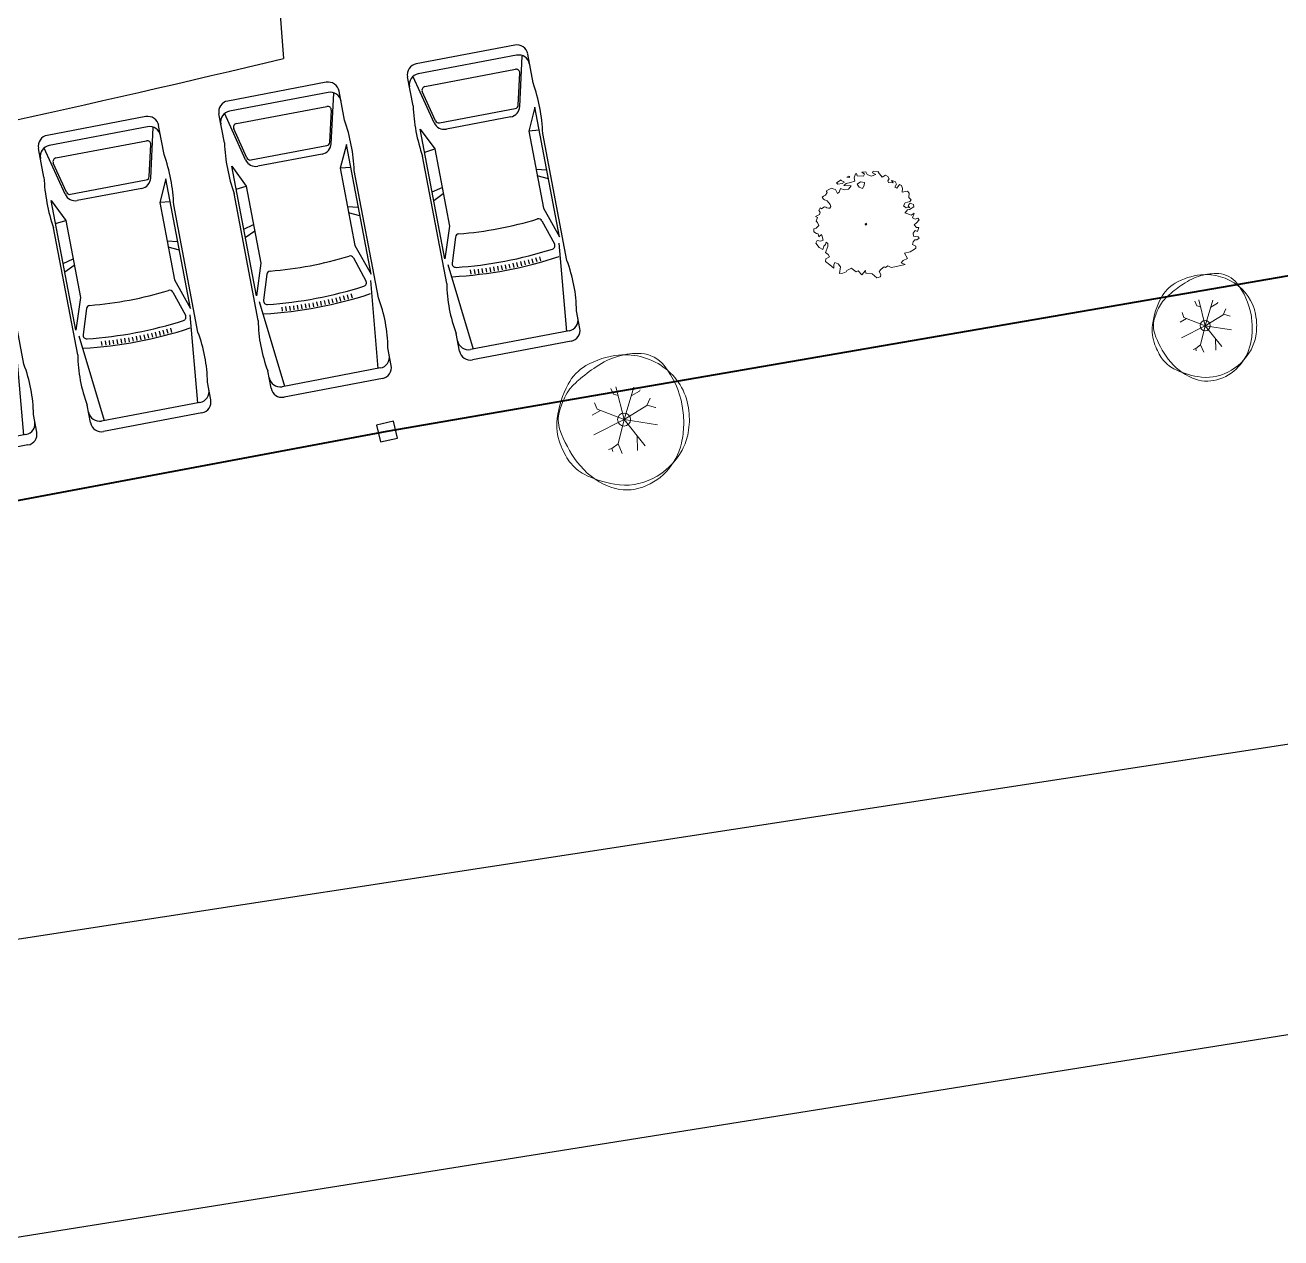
# Model space of a CAD drawing. Extents: x 2080 to 102394, y 2071 to 93424.
# Drawn here: x 87042 to 87694, y 76596 to 77226 of the extents above; entities that cross this region are included whole.
import ezdxf

# ---------------------------------------------------------------- set-up
doc = ezdxf.new("R2010")
doc.units = 0
doc.header["$LTSCALE"] = 20
doc.header["$MEASUREMENT"] = 0
doc.linetypes.add('CENTERX2', pattern=[4, 2.5, -0.5, 0.5, -0.5])
for name, color, linetype, lineweight in [('ASPHALT', 9, 'CENTERX2', 25), ('fence', 13, 'FENCELINE2', 40), ('Mango tree', 96, 'Continuous', 5), ('sappotta', 114, 'Continuous', 5), ('STONE', 2, 'Continuous', 30), ('tree', 60, 'Continuous', 0)]:
    doc.layers.add(name, color=color, linetype=linetype, lineweight=lineweight)
doc.layers.add('road', color=2, linetype='Continuous')
doc.layers.add('VEHICLES', color=6, linetype='Continuous')
doc.linetypes.add('FENCELINE2', pattern='A,0.25,-0.1,[132,ltypeshp.shx,S=0.1,R=0,X=-0.1,Y=0],-0.1,1', length=1.45)

# ---------------------------------------------------------------- blocks, each defined once
blk = doc.blocks.new('NEEM')
at = {"layer": 'sappotta', "linetype": 'Continuous'}
for p, q in [((-0.213, 1.092), (-0.242, 1.007)), ((-0.191, 1.099), (-0.213, 1.092)), ((-0.177, 1.048), (-0.191, 1.099)), ((0.003, 1.132), (-0.083, 1.127)), ((-0.083, 1.127), (-0.023, 1.083)), ((-0.023, 1.083), (-0.043, 1.039)), ((0.03, 1.077), (0.003, 1.132)), ((0.114, 1.043), (0.03, 1.077)), ((0.216, 1.072), (0.114, 1.043)), ((0.162, 1.144), (0.142, 1.112)), ((0.142, 1.112), (0.216, 1.072)), ((0.283, 1.13), (0.162, 1.144)), ((0.267, 1.123), (0.283, 1.13)), ((0.351, 1.016), (0.267, 1.123)), ((-0.517, 0.963), (-0.614, 0.901)), ((-0.614, 0.901), (-0.589, 0.87)), ((-0.589, 0.87), (-0.494, 0.884)), ((-0.521, 0.945), (-0.521, 0.945)), ((-0.449, 0.913), (-0.521, 0.945)), ((-0.494, 0.884), (-0.449, 0.913)), ((-0.415, 0.884), (-0.459, 0.839)), ((-0.459, 0.839), (-0.303, 0.837)), ((-0.32, 0.906), (-0.415, 0.884)), ((-0.359, 1.043), (-0.396, 1.016)), ((-0.396, 1.016), (-0.345, 1.011)), ((-0.303, 0.837), (-0.361, 0.762)), ((-0.345, 1.011), (-0.34, 1.039)), ((-0.23, 0.935), (-0.32, 0.906)), ((-0.242, 1.007), (-0.23, 0.935)), ((-0.043, 1.039), (-0.177, 1.048)), ((-0.108, 0.922), (-0.177, 0.872)), ((-0.177, 0.872), (-0.139, 0.809)), ((-0.139, 0.809), (-0.067, 0.78)), ((-0.027, 0.908), (-0.108, 0.922)), ((-0.067, 0.78), (-0.034, 0.839)), ((-0.034, 0.839), (-0.027, 0.908)), ((0.421, 1.063), (0.351, 1.016)), ((0.473, 1.03), (0.421, 1.063)), ((0.472, 0.942), (0.501, 0.982)), ((0.483, 0.908), (0.472, 0.942)), ((0.501, 0.982), (0.473, 1.03)), ((0.581, 0.9), (0.483, 0.908)), ((0.551, 0.95), (0.581, 0.9)), ((0.627, 0.928), (0.551, 0.95)), ((0.616, 0.806), (0.654, 0.87)), ((0.66, 0.788), (0.616, 0.806)), ((0.654, 0.87), (0.627, 0.928)), ((0.715, 0.86), (0.66, 0.788)), ((0.762, 0.844), (0.715, 0.86)), ((0.783, 0.779), (0.762, 0.844)), ((-0.892, 0.613), (-0.923, 0.594)), ((-0.923, 0.594), (-0.895, 0.555)), ((-0.895, 0.555), (-0.868, 0.54)), ((-0.85, 0.638), (-0.892, 0.613)), ((-0.868, 0.54), (-0.818, 0.517)), ((-0.818, 0.692), (-0.85, 0.638)), ((-0.783, 0.757), (-0.83, 0.729)), ((-0.83, 0.729), (-0.826, 0.714)), ((-0.826, 0.714), (-0.818, 0.692)), ((-0.749, 0.774), (-0.783, 0.757)), ((-0.717, 0.789), (-0.749, 0.774)), ((-0.689, 0.772), (-0.717, 0.789)), ((-0.638, 0.758), (-0.689, 0.772)), ((-0.598, 0.672), (-0.638, 0.758)), ((-0.562, 0.699), (-0.598, 0.672)), ((-0.533, 0.776), (-0.562, 0.699)), ((-0.452, 0.75), (-0.533, 0.776)), ((-0.361, 0.762), (-0.452, 0.75)), ((0.776, 0.704), (0.783, 0.779)), ((0.888, 0.723), (0.776, 0.704)), ((0.924, 0.679), (0.888, 0.723)), ((0.913, 0.591), (0.924, 0.679)), ((0.964, 0.541), (0.913, 0.591)), ((0.934, 0.5), (0.964, 0.541)), ((-0.96, 0.366), (-0.994, 0.31)), ((-0.994, 0.31), (-0.961, 0.275)), ((-0.961, 0.275), (-0.978, 0.229)), ((-0.935, 0.345), (-0.96, 0.366)), ((-0.908, 0.372), (-0.935, 0.345)), ((-0.87, 0.389), (-0.908, 0.372)), ((-0.846, 0.386), (-0.87, 0.389)), ((-0.821, 0.367), (-0.846, 0.386)), ((-0.788, 0.359), (-0.821, 0.367)), ((-0.818, 0.517), (-0.752, 0.44)), ((-0.757, 0.361), (-0.788, 0.359)), ((-0.735, 0.394), (-0.757, 0.361)), ((-0.752, 0.44), (-0.735, 0.394)), ((0.804, 0.415), (0.84, 0.475)), ((0.86, 0.367), (0.804, 0.415)), ((0.829, 0.259), (0.888, 0.326)), ((0.84, 0.475), (0.934, 0.5)), ((0.933, 0.378), (0.86, 0.367)), ((0.888, 0.326), (0.93, 0.332)), ((0.917, 0.437), (0.904, 0.404)), ((0.904, 0.404), (0.933, 0.378)), ((0.942, 0.471), (0.917, 0.437)), ((0.93, 0.332), (1.018, 0.389)), ((1.014, 0.439), (0.942, 0.471)), ((1.018, 0.389), (1.014, 0.439)), ((-1.023, 0.208), (-1.062, 0.182)), ((-1.062, 0.182), (-1.02, 0.162)), ((-1.02, 0.162), (-1.049, 0.084)), ((-1.049, 0.084), (-1.017, 0.059)), ((-0.978, 0.229), (-1.023, 0.208)), ((-1.017, 0.059), (-0.991, -0.002)), ((0.02, 0.041), (-0.009, 0.024)), ((-0.009, 0.024), (0, 0)), ((0, 0), (0.014, 0.011)), ((0.014, 0.011), (0.027, 0.031)), ((0.838, 0.262), (0.829, 0.259)), ((0.931, 0.228), (0.838, 0.262)), ((0.962, 0.217), (0.931, 0.228)), ((1.025, 0.259), (0.962, 0.217)), ((0.996, 0.16), (1.025, 0.259)), ((1.046, 0.129), (0.996, 0.16)), ((1.029, 0.011), (1.074, 0.049)), ((1.074, -0.047), (1.029, 0.011)), ((1.109, 0.149), (1.046, 0.129)), ((1.074, 0.049), (1.137, 0.114)), ((1.137, 0.114), (1.109, 0.149)), ((-1.097, -0.077), (-1.098, -0.14)), ((-1.098, -0.14), (-1.044, -0.173)), ((-1.048, -0.062), (-1.097, -0.077)), ((-0.991, -0.002), (-1.048, -0.062)), ((-1.044, -0.173), (-1.007, -0.185)), ((-1.007, -0.185), (-0.992, -0.244)), ((-0.992, -0.244), (-0.937, -0.198)), ((-0.937, -0.198), (-0.93, -0.213)), ((-0.93, -0.213), (-0.902, -0.318)), ((1.007, -0.166), (1.046, -0.114)), ((1.016, -0.234), (1.007, -0.166)), ((1.11, -0.243), (1.016, -0.234)), ((1.046, -0.114), (1.1, -0.129)), ((1.129, -0.047), (1.074, -0.047)), ((1.1, -0.129), (1.129, -0.047)), ((1.137, -0.273), (1.11, -0.243)), ((-1.025, -0.325), (-1.052, -0.378)), ((-1.052, -0.378), (-0.982, -0.471)), ((-0.953, -0.336), (-1.025, -0.325)), ((-0.982, -0.471), (-0.91, -0.516)), ((-0.902, -0.318), (-0.953, -0.336)), ((-0.91, -0.516), (-0.888, -0.446)), ((-0.888, -0.446), (-0.848, -0.411)), ((-0.803, -0.452), (-0.853, -0.576)), ((-0.848, -0.411), (-0.837, -0.355)), ((-0.837, -0.355), (-0.803, -0.383)), ((-0.803, -0.383), (-0.803, -0.452)), ((0.943, -0.565), (1.032, -0.503)), ((0.992, -0.411), (1.004, -0.349)), ((1.066, -0.443), (0.992, -0.411)), ((1.004, -0.349), (1.045, -0.311)), ((1.032, -0.503), (1.061, -0.484)), ((1.045, -0.311), (1.083, -0.306)), ((1.061, -0.484), (1.066, -0.443)), ((1.083, -0.306), (1.137, -0.273)), ((-0.853, -0.576), (-0.797, -0.619)), ((-0.844, -0.71), (-0.852, -0.77)), ((-0.852, -0.77), (-0.758, -0.838)), ((-0.766, -0.668), (-0.844, -0.71)), ((-0.797, -0.619), (-0.766, -0.668)), ((-0.676, -0.836), (-0.649, -0.791)), ((-0.649, -0.791), (-0.582, -0.82)), ((0.751, -0.797), (0.797, -0.747)), ((0.834, -0.828), (0.751, -0.797)), ((0.797, -0.747), (0.887, -0.704)), ((0.826, -0.591), (0.943, -0.565)), ((0.887, -0.704), (0.826, -0.591)), ((-0.758, -0.838), (-0.675, -0.912)), ((-0.675, -0.912), (-0.676, -0.836)), ((-0.582, -0.82), (-0.534, -0.881)), ((-0.534, -0.881), (-0.554, -1.025)), ((-0.554, -1.025), (-0.486, -1.015)), ((-0.486, -1.015), (-0.413, -0.988)), ((-0.413, -0.988), (-0.401, -0.955)), ((-0.401, -0.955), (-0.302, -0.907)), ((-0.302, -0.907), (-0.286, -0.926)), ((-0.286, -0.926), (-0.197, -0.986)), ((-0.197, -0.986), (-0.157, -0.969)), ((-0.157, -0.969), (-0.078, -1.049)), ((-0.078, -1.049), (-0.006, -0.96)), ((-0.006, -0.96), (0.006, -1.017)), ((0.006, -1.017), (0.139, -1.026)), ((0.139, -1.026), (0.236, -1.115)), ((0.287, -0.982), (0.327, -0.932)), ((0.324, -1.046), (0.287, -0.982)), ((0.314, -1.096), (0.324, -1.046)), ((0.327, -0.932), (0.391, -0.879)), ((0.391, -0.879), (0.423, -0.897)), ((0.423, -0.897), (0.47, -0.86)), ((0.47, -0.86), (0.543, -0.896)), ((0.543, -0.896), (0.652, -0.871)), ((0.652, -0.871), (0.68, -0.867)), ((0.68, -0.867), (0.834, -0.828)), ((0.236, -1.115), (0.314, -1.096))]:
    blk.add_line(p, q, dxfattribs=at)
blk = doc.blocks.new('T3')
at = {"color": 3, "linetype": 'Continuous'}
blk.add_circle((0.0075, -0.0006), 0.0467, dxfattribs=at)
for centre, radius, start, end in [((0.0278, -0.1235), 0.5914, 95.77431, 119.94779), ((0.1287, -0.0904), 0.5712, 106.36887, 124.44775), ((0.1024, -0.0008), 0.4778, 86.58911, 106.36827), ((0.0157, -0.0047), 0.472, 51.53933, 95.77344), ((0.1171, 0.2465), 0.2301, 38.20985, 86.58549), ((-0.1006, 0.0992), 0.3344, 119.94747, 152.28451), ((0.7005, -0.9241), 1.5821, 124.44579, 130.30315), ((-0.2125, -0.013), 0.6496, 9.98315, 38.20995), ((0.0312, 0.0148), 0.4471, 6.02226, 51.53932), ((-0.029, -0.0639), 0.4542, 130.30051, 141.24542), ((0.263, -0.0918), 0.745, 152.28514, 172.40039), ((-0.1535, 0.036), 0.2946, 141.24437, 154.99062), ((0.2312, -0.1435), 0.7191, 154.99236, 163.77852), ((-0.2858, -0.0259), 0.724, 358.88831, 9.98335), ((-0.1071, -0.0424), 0.3717, 172.39963, 201.02847), ((-0.2526, -0.0027), 0.2152, 163.77968, 199.38278), ((-0.0951, 0.0014), 0.5742, 350.23007, 6.02322), ((0.3677, 0.2155), 0.8728, 199.38194, 216.84656), ((-0.198, -0.0276), 0.6362, 347.04926, 358.8877), ((0.1608, 0.0605), 0.6586, 201.02354, 207.82164), ((-0.0191, -0.0688), 0.4527, 316.76218, 347.04987), ((0.0738, -0.0277), 0.4027, 331.34738, 350.23032), ((0.0248, -0.0113), 0.5049, 207.82036, 215.5805), ((-0.0112, 0.0188), 0.4996, 296.88013, 331.34799), ((-0.1491, -0.1357), 0.2911, 215.58514, 243.38008), ((0.1028, 0.0169), 0.5417, 216.84672, 247.04623), ((0.0747, 0.311), 0.7907, 243.38438, 260.14679), ((0.015, -0.0329), 0.4417, 260.14572, 296.88071), ((0.0032, -0.0897), 0.4221, 285.36856, 316.76312), ((0.0246, -0.1677), 0.3412, 247.04717, 285.3699)]:
    blk.add_arc(centre, radius, start, end, dxfattribs=at)
blk = doc.blocks.new('A$C1D8D08D8')
at = {"color": 102}
for p, q in [((-254.5, -392.7), (-259.7, -382.1)), ((-235.3, -439.1), (-250.1, -378.9)), ((-235.3, -439.1), (-217.6, -379.7)), ((-222.4, -395.8), (-207, -386.9)), ((-207, -386.9), (-205.8, -384.6)), ((-284.7, -420), (-289.2, -408.4)), ((-246.1, -395.3), (-254.5, -392.7)), ((-235.3, -439.1), (-193.7, -413.6)), ((-193.7, -413.6), (-187.5, -399.7)), ((-193.2, -412.5), (-177.5, -417.1)), ((-278.7, -422.3), (-293.9, -431)), ((-235.3, -439.1), (-284.7, -420)), ((-177.5, -417.1), (-177.4, -417.1)), ((-235.3, -439.1), (-290.5, -467.2)), ((-235.3, -439.1), (-246.4, -483.8)), ((-235.3, -439.1), (-174.1, -448.7)), ((-235.3, -439.1), (-196.4, -487.3)), ((-211.2, -469), (-210.6, -495.9)), ((-257.4, -491.9), (-263.7, -494.2)), ((-246.4, -483.8), (-257.4, -491.9)), ((-257.4, -491.9), (-256, -497.5)), ((-246.4, -483.8), (-238.5, -501))]:
    blk.add_line(p, q, dxfattribs=at)
at = {"color": 102, "xscale": 253.5657267839997, "yscale": 253.5657267839997, "zscale": 253.5657267839738}
blk.add_blockref('T3', (-237.2, -438.9), dxfattribs=at)
blk = doc.blocks.new('V1')
at = {"linetype": 'Continuous'}
for p, q in [((0.3282, 0.1883), (0.0354, 0.1582)), ((0.0369, 0.2037), (0.0965, 0.2037)), ((0.2667, 0.2037), (0.6975, 0.2037)), ((0.4127, 0.1466), (0.3295, 0.1736)), ((0.4523, 0.1591), (0.3485, 0.1943)), ((0.3485, 0.1943), (0.7881, 0.1943)), ((0.5461, 0.1943), (0.5627, 0.1591)), ((0.5748, 0.1943), (0.5836, 0.1591)), ((0.71, 0.1943), (0.7139, 0.1591)), ((0.7881, 0.1943), (0.7139, 0.1591)), ((0.8, 0.145), (0.9635, 0.1847)), ((0.8687, 0.2037), (0.9669, 0.2037)), ((0, -0.1668), (0, 0.1668)), ((0.0354, -0.1668), (0.0354, 0.1668)), ((0.7139, 0.1591), (0.4523, 0.1591)), ((0.7965, 0.1274), (0.7965, -0.1293)), ((0.8059, 0.1393), (0.9093, 0.1644)), ((0.9245, 0.1525), (0.9245, -0.1544)), ((0.9698, -0.1668), (0.9698, 0.1668)), ((1.0039, -0.1668), (1.0039, 0.1668)), ((0.2796, 0.0921), (0.2941, 0.0911)), ((0.2806, 0.1052), (0.295, 0.1041)), ((0.2817, 0.1183), (0.296, 0.1171)), ((0.7717, -0.1091), (0.7717, 0.1091)), ((0.2775, 0.0527), (0.292, 0.0521)), ((0.2781, 0.0658), (0.2925, 0.0651)), ((0.2788, 0.079), (0.2932, 0.0781)), ((0.2765, 0), (0.2909, 0)), ((0.2766, 0.0131), (0.291, 0.013)), ((0.2768, 0.0263), (0.2912, 0.026)), ((0.2771, 0.0395), (0.2915, 0.0391)), ((0.2766, -0.0131), (0.291, -0.013)), ((0.2768, -0.0263), (0.2912, -0.026)), ((0.2771, -0.0395), (0.2915, -0.0391)), ((0.2775, -0.0527), (0.292, -0.0521)), ((0.2781, -0.0658), (0.2925, -0.0651)), ((0.2788, -0.079), (0.2932, -0.0781)), ((0.2796, -0.0921), (0.2941, -0.0911)), ((0.2806, -0.1052), (0.295, -0.1041)), ((0.2817, -0.1183), (0.296, -0.1171)), ((0.3282, -0.1883), (0.0354, -0.1582)), ((0.4127, -0.1466), (0.3295, -0.1736)), ((0.4523, -0.1591), (0.3485, -0.1943)), ((0.7139, -0.1591), (0.4523, -0.1591)), ((0.5461, -0.1943), (0.5627, -0.1591)), ((0.5748, -0.1943), (0.5836, -0.1591)), ((0.71, -0.1943), (0.7139, -0.1591)), ((0.7881, -0.1943), (0.7139, -0.1591)), ((0.8, -0.145), (0.9635, -0.1847)), ((0.8059, -0.1413), (0.9093, -0.1664)), ((0.0369, -0.2037), (0.0965, -0.2037)), ((0.2667, -0.2037), (0.6975, -0.2037)), ((0.3485, -0.1943), (0.7881, -0.1943)), ((0.8687, -0.2037), (0.9669, -0.2037))]:
    blk.add_line(p, q, dxfattribs=at)
for centre, radius, start, end in [((0.1816, -0.2675), 0.4788, 79.7616, 100.2384), ((0.7831, -0.3777), 0.5877, 81.6216, 98.3784), ((0.0369, 0.1668), 0.0369, 90.0171, 179.9829), ((0.0723, 0.1668), 0.0369, 90.0171, 179.9829), ((1.6336, 0), 1.3607, 172.3671, 187.6329), ((0.3256, 0.1619), 0.0123, 71.8301, 173.1644), ((0.9329, 0.1668), 0.0369, 0.0171, 89.9828), ((0.967, 0.1669), 0.0369, 359.9176, 90.0825), ((1.6488, 0), 1.3454, 173.0262, 186.9738), ((0.4089, 0.1348), 0.0124, 354.0256, 71.8945), ((1.641, 0), 1.2271, 173.7528, 186.2472), ((0.8087, 0.1091), 0.0369, 103.6822, 179.9556), ((0.8088, 0.1274), 0.0123, 103.7393, 180.0891), ((0.9122, 0.1525), 0.0123, 0.0891, 103.6339), ((0.8087, -0.1091), 0.0369, 180.0444, 256.3177), ((0.0369, -0.1668), 0.0369, 180.0171, 269.9829), ((0.0723, -0.1668), 0.0369, 180.0171, 269.9829), ((0.3256, -0.1619), 0.0123, 186.8356, 288.1699), ((0.4089, -0.1348), 0.0124, 288.1055, 5.9744), ((0.8088, -0.1293), 0.0123, 179.911, 256.2607), ((0.9122, -0.1544), 0.0123, 256.3661, 359.9108), ((0.9329, -0.1668), 0.0369, 270.0172, 359.9829), ((0.967, -0.1669), 0.0369, 269.9174, 0.0824), ((0.1816, 0.2675), 0.4788, 259.7616, 280.2384), ((0.7831, 0.3777), 0.5877, 261.6216, 278.3784)]:
    blk.add_arc(centre, radius, start, end, dxfattribs=at)

msp = doc.modelspace()

# ---------------------------------------------------------------- linework, layer by layer
at = {"layer": 'ASPHALT', "linetype": 'Continuous'}
for p, q in [((88206.07, 76930.255), (87007.339, 76746.136)), ((88252.765, 76789.792), (87036.445, 76595.748))]:
    msp.add_line(p, q, dxfattribs=at)
at = {"layer": 'fence', "linetype": 'Continuous'}
for points in [[(87230.006, 77014.978), (87731.67, 77101.485), (89136.324, 77446.476), (89065.485, 78111.989), (89061.996, 78585.967), (89063.234, 78780.426), (89028.517, 79247.024), (89030.057, 79340.526), (89007.957, 79434.383)], [(86006.734, 76736.162), (86242.874, 76796.204), (86811.336, 76936.381), (87230.006, 77014.978)]]:
    msp.add_lwpolyline(points, dxfattribs=at)
at = {"layer": 'road', "ltscale": 0.5}
msp.add_line((87156.197, 77473.463), (87176.037, 77208.481), dxfattribs=at)
msp.add_arc((85128.039, 85795.086), 8827.462, 281.4124141, 283.415027, dxfattribs=at)
at = {"layer": 'STONE', "linetype": 'Continuous', "ltscale": 0.5}
msp.add_lwpolyline([(87226.483, 77009.265), (87235.306, 77011.305), (87233.266, 77020.128), (87224.443, 77018.088)], close=True, dxfattribs=at)

# ---------------------------------------------------------------- block references
at = {"layer": 'Mango tree', "linetype": 'Continuous', "xscale": 24.52629594547034, "yscale": 24.52629594549944, "zscale": 24.52629594532954}
msp.add_blockref('NEEM', (87478.5, 77121.877), dxfattribs=at)
at = {"layer": 'tree', "linetype": 'Continuous', "ltscale": 0.5}
for p, xscale, yscale, zscale in [((87707.536, 77167.875), 0.2235714367852779, 0.2235714367852779, 0.2235714367827732), ((87419.764, 77145.508), 0.2837403892626753, 0.2837403892626753, 0.2837403892655833)]:
    msp.add_blockref('A$C1D8D08D8', p, dxfattribs=dict(at, xscale=xscale, yscale=yscale, zscale=zscale))
at = {"layer": 'VEHICLES', "xscale": 156.0000000000048, "yscale": 156, "zscale": 156, "rotation": 100.759493584451}
for p in [(87299.868, 77056.73), (87201.901, 77037.432), (87108.147, 77019.591), (87017.737, 77002.855)]:
    msp.add_blockref('V1', p, dxfattribs=at)

doc.saveas('drawing.dxf')
